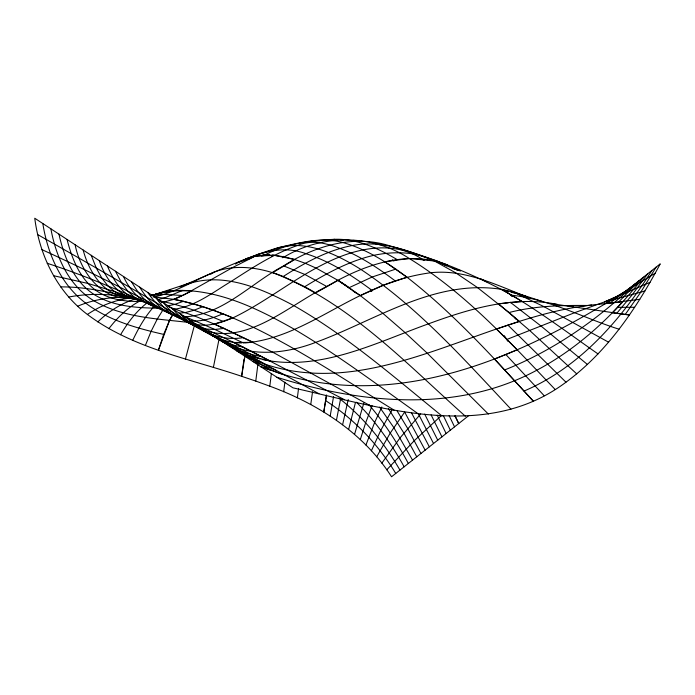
<?xml version="1.0" encoding="UTF-8"?>
<svg xmlns="http://www.w3.org/2000/svg" width="695" height="695" viewBox="0 0 695 695"><rect width="100%" height="100%" fill="white"/><g stroke="black" fill="none" stroke-linecap="round" stroke-linejoin="round"><path stroke-width="1.04" d="M468.804 415.558L391.554 476.77C363.589 432.942 317.832 403.804 269.808 386.185L271.371 373.423M283.69 391.754L284.863 382.181M269.808 386.185L255.769 381.068L257.914 364.267M297.356 397.853L298.563 388.418M243.997 359.159L241.643 376.308L255.769 381.068M310.743 404.586L312.541 391.798M326.372 395.594L323.792 412.031L326.546 394.969M244.918 356.127L241.643 376.308C189.379 358.629 132.441 348.343 87.405 314.461C57.077 291.631 39.502 255.386 34.75 218.23L292.986 387.845C381.251 407.383 485.379 442.715 565.982 382.198C607.23 351.896 636.394 308.484 660.25 263.857L622.468 293.803M330.177 416.053L333.591 396.454M336.45 420.284L340.489 399.356L338.865 398.096M213.365 367.499L219.055 339.099M342.609 424.741L348.23 399.512M348.638 429.432L355.466 402.483M354.546 434.366L363.859 403.031M185.452 359.046L194.461 325.156M360.305 439.561L365.631 422.873L372.103 405.715M173.22 314.105L169.519 320.43L163.69 334.399L158.408 350.237L169.519 320.43L172.456 314.818M365.926 445.026L374.657 422.456L381.824 406.992M145.368 345.467L151.076 331.393L157.287 319.022L162.873 310.074M371.391 450.777L380.773 430.335L392.267 409.581M132.728 340.341C138.6 327.997 145.351 315.843 154.724 305.774M376.69 456.806L390.26 433.028L404.664 412.092L425.14 450.16M656.054 267.184L640.738 292.248L625.248 314.47L553.385 303.95M120.548 334.773C127.585 322.94 135.925 311.638 146.827 303.081M651.849 270.511C620.461 320.482 579.352 367.403 524.065 391.05C487.325 350.862 450.082 310.726 406.992 277.209C387.254 262.475 366.039 248.732 342.001 242.32C320.916 236.656 299.337 242.894 278.712 247.55C244.657 257.689 212.644 273.317 179.892 286.887M381.824 463.148L400.12 437.781L420.605 414.029M647.653 273.839L632.285 294.68L616.717 313.384M643.457 277.166C614.258 314.514 578.97 347.891 536.844 370.192C456.789 413.473 360.636 403.56 276.845 377.246M108.889 328.657C117.525 317.38 127.984 307.207 140.642 300.57M386.785 469.794L414.342 440.621L441.377 415.549M639.261 280.493L618.507 302.203L581.515 306.113M282.37 257.741L283.777 256.316M635.056 283.821C597.222 319.987 553.481 350.567 504.666 369.931M271.467 256.299L273.039 254.83M97.821 321.924C108.672 311.282 121.86 302.933 136.463 298.589M235.718 263.987L237.334 262.701C259.826 252.911 281.866 244.701 306.174 253.779C330.255 261.372 351.705 275.272 371.816 290.232C390.59 281.414 410.528 275.394 431.108 272.692C464.781 269.208 495.761 284.707 526.228 296.565L529.095 297.912M630.86 287.148L609.784 303.176M235.674 263.822L237.334 262.701L248.202 259.235M626.664 290.475C526.402 354.172 404.768 410.05 284.281 374.753C264.413 369.618 248.636 355.327 230.514 346.284C213.73 336.415 196.946 326.554 180.144 316.72C163.377 306.912 146.602 297.13 129.8 287.382C99.211 269.651 68.553 252.042 37.773 234.649M87.405 314.461C100.688 305.426 116.152 299.58 132.137 297.816M598.039 353.929C569.526 334.078 541.779 313.037 511.885 295.262C473.66 273.891 432.49 257.689 390.286 246.004C353.72 234.224 314.913 245.821 283.603 265.89C250.904 283.056 222.287 315.73 183.393 316.859M153.109 297.043C174.897 293.021 194.235 280.25 214.616 271.893C237.065 263.631 261.572 267.853 283.247 276.488C304.584 262.892 327.267 250.296 352.391 245.5C377.541 240.461 402.726 248.41 425.87 257.602M655.15 273.265L614.554 297.877M283.247 276.488L304.775 286.688C326.363 273.483 348.942 261.033 373.806 255.317C386.064 252.728 398.661 252.042 411.101 253.614C428.502 256.16 443.645 265.846 460.403 270.772L456.38 269.756M263.892 254.466L261.355 255.986L269.669 254.726M210.889 274.108L214.616 271.893M447.337 264.908C406.471 249.01 362.451 265.525 326.78 286.505C287.86 305.47 243.337 349.576 197.241 327.484C146.167 300.188 94.659 273.621 41.935 249.635M249.184 258.922L257.776 254.37L269.816 250.93M183.775 295.045L232.834 267.436L255.143 256.168L264.595 255.082L274.369 255.334L284.429 256.846L294.758 259.53L305.314 263.301L316.06 268.088L338.013 280.354L360.358 295.653L382.841 313.332L405.211 332.714L427.199 353.147L488.359 414.072M284.429 256.846C322.437 234.05 371.999 234.041 409.242 258.471C465.363 292.969 509.965 342.253 555.14 389.469M349.151 287.661L372.173 277.01L395.837 269.087M604.815 301.812L620.678 294.654M371.816 290.232C329.804 308.389 291.457 339.282 244.51 343M650.042 282.309L611.748 298.919M418.268 413.864C377.585 384.9 337.588 354.789 294.515 329.387C260.156 309.883 222.991 291.379 182.689 290.406L164.437 297.938L157.782 299.649M264.595 255.082C286.244 243.684 310.648 240.453 334.712 239.306C357.082 238.533 378.115 248.28 396.915 259.47M181.847 295.94L173.88 299.337L161.153 302.742M604.52 301.934L616.065 297.113L605.38 303.645L639.774 299.319M394.108 410.154C338.335 375.856 283.812 338.482 222.869 313.74C212.462 318.336 201.09 322.176 189.561 320.656M222.869 313.74L202.975 306.625L194.061 310.239L185.435 312.559L179.171 313.158M506.95 339.412L574.452 312.767L612.851 298.893M184.601 285.219C221.523 270.624 261.468 288.382 294.176 305.817C347.7 336.476 394.352 377.272 442.029 416.018M270.807 250.556C301.456 237.056 334.929 253.136 361.026 269.512C418.225 307.555 464.225 359.454 510.964 409.164M77.692 306.2C94.668 298.937 113.311 296.635 131.65 297.225M202.975 306.625L183.463 301.274L174.775 304.393L167.469 305.948M591.61 305.062C475.25 317.667 362.243 411.353 244.57 356.048M160.84 293.255L155.602 294.272L193.288 281.849M182.689 290.406C171.787 290.006 161.37 292.969 150.989 295.783M644.917 290.988L610.731 300.396M164.394 292.1L155.602 294.272L170.84 290.015M246.039 258.679L255.143 256.168L274.369 255.334L294.758 259.53L272.718 272.649C348.803 301.778 405.767 363.129 465.381 416.227M310.569 241.391L320.021 240.687M222.522 321.872C213.695 324.409 203.765 326.798 194.826 323.879M155.602 294.272L164.559 291.926M304.775 286.688L315.73 292.908L338.013 280.354L360.358 295.653L383.405 285.254L406.992 277.209L384.769 261.763L409.242 258.471L434.453 261.016L455.755 272.866L477.213 287.382L509.061 312.533C534.69 305.852 561.221 305.253 587.536 305.479M151.371 295.123L154.542 294.48M166.088 292.239L173.429 290.823L192.159 290.797L173.88 299.337L155.133 297.095M68.753 297.043C90.089 292.908 112.147 293.985 133.423 297.999M151.024 295.488L164.081 294.411L182.846 295.514M328.457 240.157L334.712 239.306M557.59 304.453C513.709 295.305 469.273 308.841 428.346 323.887C375.326 342.93 320.013 371.816 262.102 359.471M618.507 302.203L622.824 301.691L612.373 312.776L629.444 314.931L625.248 314.47M369.505 405.298L273.039 352.374L224.094 328.387L214.911 329.473L205.92 329.039L201.037 327.84M290.953 244.779L293.047 244.544M508.193 302.881L498.541 303.819L529.651 330.455L576.737 373.884M510.33 302.664L522.127 301.508L501.582 289.355C434.488 278.851 375.934 320.334 315.756 342.357C282.587 355.136 241.582 358.411 212.288 334.842M243.632 337.535C219.959 341.853 196.216 330.377 180.005 313.636M172.829 309.431C194.8 306.929 212.948 292.274 231.365 281.293C252.467 267.697 273.743 253.658 297.634 245.422C315.304 237.76 334.443 245.934 350.923 252.945C366.656 260.564 381.234 270.312 395.134 280.858M143.969 301.309C127.063 302.099 109.019 300.066 95.007 289.745C79.265 277.548 71.828 258.123 67.033 239.428M634.613 307.294L617.612 307.329M352.999 240.401L359.289 240.765M133.327 298.277C102.087 301.378 80.646 272.466 75.103 244.736M158.764 308.215C136.637 307.911 113.181 306.556 93.947 294.411C73.557 281.041 64.001 257.037 58.962 234.128M60.647 286.896C84.642 286.67 108.203 292.022 131.381 297.347C105.11 297.981 89.116 272.657 83.165 250.035M241.565 342.956C221.366 342.809 202.671 332.219 188.076 318.944M566.981 305.731L573.262 306.113M374.31 243.424L376.273 243.589M378.245 243.745L383.266 244.935M340.107 239.801L343.339 240.088M188.64 322.428C156.575 318.675 122.476 317.537 93.895 300.77C68.588 285.636 56 256.776 50.891 228.829M511.885 295.262C549.528 299.241 583.331 317.971 619.045 329.204M401.432 249.574L405.333 250.756M133.692 298.146L121.747 295.262L114.614 291.561L88.03 283.473L53.428 275.672M152.657 305.253L114.614 291.561L107.986 285.923L101.87 278.148L96.284 268.027L91.236 255.334M183.463 301.274L173.88 299.337L193.167 303.715L212.879 309.979L232.938 317.884C269.738 300.144 301.005 272.466 339.073 257.133C365.275 246.603 397.036 242.399 421.752 258.931M159.016 300.779C181.256 305.114 202.714 312.776 223.538 321.594L232.938 317.884L214.364 324.096L195.026 316.156L169.267 307.086M344.468 399.695L243.041 347.118L233.138 345.067L223.364 341.54L213.721 336.415L204.217 329.543M261.615 356.526C246.829 354.25 232.756 348.473 220.358 340.142M361.304 241.182L363.329 241.608M542.074 301.361L513.874 292.248L501.582 289.355L508.775 291.457M522.101 295.584L525.194 296.313M163.69 334.399C136.359 328.127 108.403 320.343 85.702 303.159C60.656 284.255 47.616 253.805 42.821 223.529M522.301 295.557L525.246 296.313M145.403 302.273C113.433 287.834 80.716 274.091 47.173 263.283M228.429 345.441L238.915 351.227L249.488 355.736L270.894 361.296L233.755 342.487L196.668 324.721M190.039 322.966L134.517 297.338L127.776 291.153L121.416 282.526L115.448 271.232M452.297 268.4L460.403 270.772M510.825 292.056L515.959 293.559M518.01 294.159L526.228 296.565M184.331 319.604C172.186 316.798 163.03 307.381 155.802 297.738M426.817 257.993L437.007 260.999L446.485 265.855M196.146 324.244L205.329 331.48L214.659 336.84L249.488 355.736L257.246 358.16M175.218 315.426C163.177 312.246 154.542 302.299 147.731 292.439M275.594 370.001L252.641 361.348M284.281 374.753L260.712 366.647L271.51 370.635M283.603 265.89L304.888 274.464L326.78 286.505M180.848 314.87L214.911 329.473L243.519 343.069M165.367 310.891L168.112 312.046C155.289 308.719 146.384 297.929 139.66 287.139M224.094 328.387L214.364 324.096L253.432 342.357L233.755 342.487L243.041 347.118M513.874 292.248L543.855 306.591L608.577 342.192M195.226 325.99L188.536 322.836L180.144 316.72L171.943 308.337M195.33 325.998C183.245 320.777 171.734 313.905 163.872 303.037M236.5 350.74L247.307 356.161L258.192 360.488L318.962 393.744M206.128 331.359L260.147 359.063M480.923 278.886L486.63 281.788M249.488 355.736L266.897 365.24M421.344 258.792L424.072 260.495M339.125 280.945L347.048 286.036M325.521 400.563C354.155 419.024 378.132 444.34 395.75 473.443M510.087 294.463L512.693 296.365M392.275 259.782L393.935 260.999M510.33 302.299L540.927 325.955L587.423 364.475M347.891 286.714L351.253 289.424M352.93 290.779L355.458 292.812M506.603 291.926L508.245 293.255M510.703 295.245L512.337 296.565M340.489 399.356C364.736 418.738 384.491 443.297 399.955 470.115M509.061 312.533L519.443 321.438L496.482 329.048L517.184 349.785L494.501 359.046L533.221 401.102L524.065 391.05M507.976 325.164L565.982 382.198M370.27 289.98L371.799 291.492M356.457 402.223C375.517 421.179 391.146 443.332 404.151 466.788M505.873 354.554L544.22 395.759M368.767 404.516C384.248 422.508 397.132 442.593 408.347 463.461M379.592 407.122L393.787 427.538L412.543 460.133M514.526 317.398L515.794 319.057M388.366 408.521L403.891 433.072L416.748 456.815M131.59 281.84C138.036 293.255 146.793 304.627 159.867 308.58C143.387 304.106 130.391 292.074 123.519 276.532M397.054 410.815L407.696 428.485L420.944 453.488M504.361 335.728L507.758 341.184M411.388 412.578L429.336 446.833M418.277 413.586L433.541 443.506M424.671 414.072L437.737 440.178M431.108 414.889L441.933 436.851M437.242 415.202L446.138 433.524M454.982 415.923L458.726 423.542L455.086 415.914M107.377 265.933C113.598 280.598 123.18 296.678 139.956 300.336C119.08 297.538 105.57 279.425 99.307 260.634M449.118 415.541L454.53 426.869M443.636 416.218L450.334 430.196"/></g></svg>
